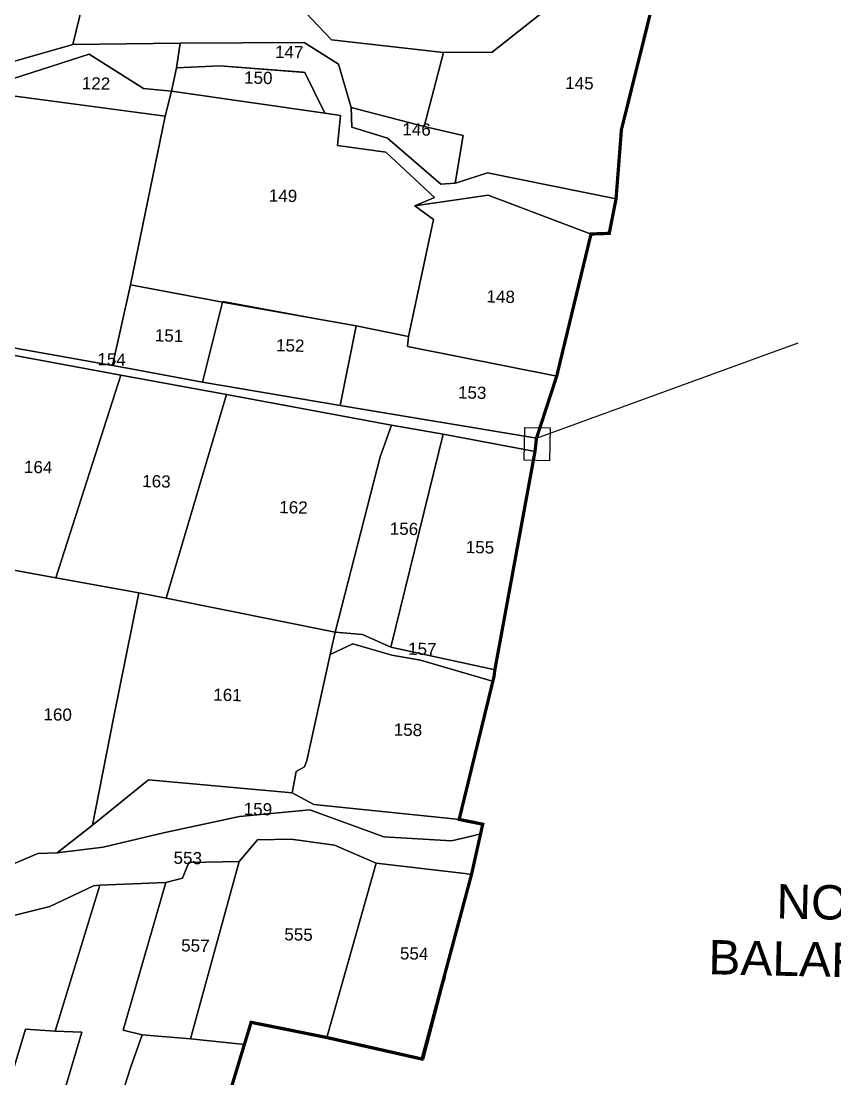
# Model space of a CAD drawing. Header units: inches. Extents: x 191080 to 197844, y 1603242 to 1613996.
# Drawn here: x 195291 to 196292, y 1608416 to 1609716 of the extents above; entities that cross this region are included whole.
import ezdxf

# ---------------------------------------------------------------- set-up
doc = ezdxf.new("R2010")
doc.units = ezdxf.units.IN
doc.header["$LTSCALE"] = 15
doc.header["$MEASUREMENT"] = 0
for name, color, linetype in [('PLOT', 7, 'Continuous'), ('PLOT NO', 7, 'Continuous'), ('VILLAGE BOUNDARY STONES', 1, 'Continuous'), ('VILLAGE BOUNDRY', 5, 'Continuous')]:
    doc.layers.add(name, color=color, linetype=linetype)
doc.styles.get("Standard").update_dxf_attribs({"font": 'arial.ttf'})

msp = doc.modelspace()

# ---------------------------------------------------------------- linework, layer by layer
at = {"layer": 'PLOT'}
for points in [[(195436.3, 1610001.1), (195613.2, 1609942.4), (195613.2, 1609942.4), (195713.2, 1609832.4), (195713.2, 1609832.4), (195731.5, 1609805.2), (195829.2, 1609755.4), (195875.4, 1609741.4), (195951.8, 1609792.3), (196006, 1609812.2), (196085.7, 1609816.5), (196078.5, 1609781), (196010.6, 1609789.4), (195870, 1609677.7), (195810.3, 1609677.3), (195672.4, 1609692.8), (195578.4, 1609792), (195395.8, 1609857.4), (195436.3, 1610001.1), (195436.3, 1610001.1)], [(195187.6, 1609592.5), (195159.9, 1609592.5), (195077.9, 1609592.5), (195137.5, 1609886.9), (195161, 1609988.2), (195395.8, 1609857.4), (195395.8, 1609857.4), (195387.5, 1609823.5), (195354.3, 1609687.1), (195232, 1609652.2), (195187.6, 1609592.5)], [(195354.3, 1609687.1), (195387.5, 1609823.5), (195578.4, 1609792), (195672.4, 1609692.8), (195810.3, 1609677.3), (195786.5, 1609586.5), (195696.8, 1609609.7), (195681.2, 1609662.8), (195638.9, 1609689.7), (195486.3, 1609689), (195354.3, 1609687.1)], [(196078.5, 1609781), (196029.1, 1609582.5), (196022.5, 1609497.4), (195864.2, 1609529.4), (195826.2, 1609517.1), (195824.4, 1609516.5), (195834.6, 1609575.1), (195786.5, 1609586.5), (195810.3, 1609677.3), (195870, 1609677.7), (196010.6, 1609789.4), (196078.5, 1609781)], [(194989, 1609380.4), (195036.1, 1609410.2), (195082.1, 1609471.8), (195141.3, 1609513.2), (195187.6, 1609592.5), (195232, 1609652.2), (195354.3, 1609687.1), (195486.3, 1609689), (195481.7, 1609658.4), (195475.5, 1609630), (195441, 1609633), (195374.5, 1609675.3), (195233.8, 1609630.3), (195160.2, 1609513), (195113.6, 1609475.7), (195108.8, 1609471.9), (195108.2, 1609471.4), (195105.4, 1609469.4), (195080.9, 1609452.3), (195080, 1609451.6), (195042, 1609397.3), (195010.9, 1609373.7), (194989, 1609380.4)], [(195664.2, 1609602.8), (195639.5, 1609652.9), (195637.5, 1609653.1), (195535, 1609661), (195481.7, 1609658.4), (195486.3, 1609689), (195638.9, 1609689.7), (195681.2, 1609662.8), (195696.8, 1609609.7), (195697.4, 1609585.5), (195741.5, 1609571.9), (195806.9, 1609515.6), (195824.4, 1609516.5), (195826.2, 1609517.1), (195864.2, 1609529.4), (196022.5, 1609497.4), (196014.1, 1609455), (195991.7, 1609454.2), (195865.2, 1609501.8), (195775.1, 1609488.9), (195799.3, 1609499.2), (195739.4, 1609555), (195679.8, 1609563.2), (195683.4, 1609600), (195664.2, 1609602.8)], [(195475.5, 1609630), (195467.8, 1609599.2), (195233.8, 1609630.3), (195374.5, 1609675.3), (195441, 1609633), (195475.5, 1609630)], [(195475.5, 1609630), (195481.7, 1609658.4), (195535, 1609661), (195639.5, 1609652.9), (195664.2, 1609602.8), (195475.5, 1609630)], [(195266.8, 1609316.9), (195181, 1609335.4), (195066.2, 1609357.1), (195063.7, 1609357.6), (195010.9, 1609373.7), (195042, 1609397.3), (195080, 1609451.6), (195080.9, 1609452.3), (195105.4, 1609469.4), (195108.2, 1609471.4), (195108.8, 1609471.9), (195113.6, 1609475.7), (195160.2, 1609513), (195233.8, 1609630.3), (195467.8, 1609599.2), (195425.2, 1609391.7), (195403.2, 1609292.5), (195270, 1609316.3), (195266.8, 1609316.9)], [(195702.7, 1609341.2), (195538.3, 1609370.6), (195425.2, 1609391.7), (195467.8, 1609599.2), (195475.5, 1609630), (195664.2, 1609602.8), (195683.4, 1609600), (195679.8, 1609563.2), (195739.4, 1609555), (195799.3, 1609499.2), (195775.1, 1609488.9), (195798.1, 1609472.2), (195767.2, 1609328.2), (195702.7, 1609341.2)], [(195696.8, 1609609.7), (195786.5, 1609586.5), (195834.6, 1609575.1), (195824.4, 1609516.5), (195806.9, 1609515.6), (195741.5, 1609571.9), (195697.4, 1609585.5), (195696.8, 1609609.7)], [(195949.5, 1609279.5), (195766.1, 1609316.1), (195767.2, 1609328.2), (195798.1, 1609472.2), (195775.1, 1609488.9), (195865.2, 1609501.8), (195991.7, 1609454.2), (195949.5, 1609279.5)], [(195403.2, 1609292.5), (195425.2, 1609391.7), (195538.3, 1609370.6), (195513.8, 1609272), (195416.9, 1609290.1), (195403.2, 1609292.5)], [(195683, 1609243.2), (195513.8, 1609272), (195538.3, 1609370.6), (195702.7, 1609341.2), (195683, 1609243.2)], [(195538.8, 1609371.4), (195702.7, 1609341.2), (195703, 1609340.9), (195538.8, 1609371.4)], [(195949.5, 1609279.5), (195924.6, 1609203.1), (195683, 1609243.2), (195702.7, 1609341.2), (195767.2, 1609328.2), (195766.1, 1609316.1), (195949.5, 1609279.5)], [(195265.4, 1609308.1), (195413.4, 1609280.7), (195333.2, 1609031.7), (195272.8, 1609042.4), (195266.9, 1609014.3), (195174.2, 1609025.7), (195265.4, 1609308.1)], [(195543.4, 1609256.9), (195469, 1609006.4), (195435.5, 1609013), (195333.2, 1609031.7), (195413.4, 1609280.7), (195543.4, 1609256.9)], [(195543.4, 1609256.9), (195746.3, 1609219), (195732.5, 1609180.3), (195676.8, 1608964.8), (195469, 1609006.4), (195543.4, 1609256.9)], [(195746.3, 1609219), (195810, 1609208), (195745.5, 1608946.3), (195710.4, 1608961.8), (195676.8, 1608964.8), (195732.5, 1609180.3), (195746.3, 1609219)], [(195922.8, 1609187), (195873.4, 1608918.4), (195867.9, 1608919.6), (195745.5, 1608946.3), (195810, 1609208), (195922.8, 1609187)], [(195204.4, 1608647.7), (195208.6, 1608677.7), (195224.9, 1608770.6), (195266.9, 1609014.3), (195272.8, 1609042.4), (195333.2, 1609031.7), (195435.5, 1609013), (195404.5, 1608858.8), (195378.4, 1608727.5), (195335, 1608693.4), (195311.2, 1608692.5), (195250.1, 1608666.9), (195204.4, 1608647.7)], [(195378.4, 1608727.5), (195404.5, 1608858.8), (195435.5, 1609013), (195469, 1609006.4), (195676.8, 1608964.8), (195670.8, 1608937.1), (195642.1, 1608807.1), (195639.2, 1608799.1), (195628.8, 1608793.5), (195624.2, 1608767.1), (195447.3, 1608783), (195378.4, 1608727.5)], [(195873.4, 1608918.4), (195872.4, 1608910.3), (195871.6, 1608904.1), (195864.9, 1608906), (195782, 1608930.3), (195746.6, 1608936.4), (195698.9, 1608950.4), (195670.8, 1608937.1), (195676.8, 1608964.8), (195710.4, 1608961.8), (195745.5, 1608946.3), (195867.9, 1608919.6), (195873.4, 1608918.4)], [(195871.6, 1608904.1), (195829.5, 1608734.5), (195822.4, 1608735.2), (195650.8, 1608752.7), (195624.2, 1608767.1), (195628.8, 1608793.5), (195639.2, 1608799.1), (195642.1, 1608807.1), (195670.8, 1608937.1), (195698.9, 1608950.4), (195746.6, 1608936.4), (195782, 1608930.3), (195864.9, 1608906), (195871.6, 1608904.1)], [(195829.5, 1608734.5), (195858.5, 1608728.6), (195855.8, 1608716.6), (195846.3, 1608714.4), (195820, 1608708.3), (195736.7, 1608713.2), (195645.8, 1608746.5), (195559.1, 1608738), (195465.8, 1608718), (195391.4, 1608700.3), (195335, 1608693.4), (195378.4, 1608727.5), (195447.3, 1608783), (195624.2, 1608767.1), (195650.8, 1608752.7), (195822.4, 1608735.2), (195829.5, 1608734.5)], [(195727.4, 1608680.7), (195666.6, 1608466.4), (195573.6, 1608485.1), (195565.3, 1608457.9), (195561.7, 1608458.2), (195499, 1608464.8), (195558.8, 1608682.9), (195581.3, 1608709.6), (195622.9, 1608710.1), (195676.1, 1608702.7), (195727.4, 1608680.7)], [(195558.8, 1608682.9), (195499, 1608464.8), (195439.4, 1608469.6), (195416, 1608475.3), (195468.5, 1608657), (195489, 1608662.4), (195496.8, 1608681.6), (195558.8, 1608682.9)], [(195666.6, 1608466.4), (195727.4, 1608680.7), (195836.5, 1608667.9), (195841.9, 1608667.2), (195844.7, 1608666.9), (195812.4, 1608542.3), (195811.7, 1608538.5), (195810.7, 1608534.9), (195808.6, 1608527.3), (195785.8, 1608439.5), (195783.9, 1608439.9), (195678.3, 1608463.8), (195667.6, 1608466.2), (195666.6, 1608466.4)], [(195186.9, 1608113.1), (195153.7, 1608121.9), (195046.2, 1608152.7), (195106.4, 1608356.7), (195166, 1608588), (195239.7, 1608606), (195325.9, 1608627.5), (195379.8, 1608652.8), (195387.5, 1608653.6), (195332.7, 1608474.4), (195296.2, 1608476.7), (195235.9, 1608277.2), (195186.9, 1608113.1)], [(195313.7, 1608082.6), (195254.6, 1608099.1), (195285, 1608202.1), (195365.2, 1608472.8), (195332.7, 1608474.4), (195387.5, 1608653.6), (195468.5, 1608657), (195416, 1608475.3), (195439.4, 1608469.6), (195425.8, 1608430.2), (195313.7, 1608082.6)], [(195186.9, 1608113.1), (195235.9, 1608277.2), (195296.2, 1608476.7), (195332.7, 1608474.4), (195365.2, 1608472.8), (195285, 1608202.1), (195254.6, 1608099.1), (195247.5, 1608100.8), (195186.9, 1608113.1)], [(195442.9, 1608050.8), (195439, 1608051.9), (195373.9, 1608066.1), (195318.4, 1608081.4), (195313.7, 1608082.6), (195425.8, 1608430.2), (195439.4, 1608469.6), (195499, 1608464.8), (195561.7, 1608458.2), (195565.3, 1608457.9), (195496.3, 1608233.4), (195453.5, 1608088.9), (195442.9, 1608050.8)]]:
    msp.add_lwpolyline(points, close=True, dxfattribs=at)
for points in [[(195270, 1609316.3), (195403.2, 1609292.5), (195416.9, 1609290.1), (195513.8, 1609272), (195513.8, 1609272), (195683, 1609243.2), (195924.6, 1609203.1), (195924.6, 1609203.1), (195922.8, 1609187), (195810, 1609208), (195746.3, 1609219), (195543.4, 1609256.9), (195413.4, 1609280.7), (195265.4, 1609308.1)], [(195250.1, 1608666.9), (195311.2, 1608692.5), (195335, 1608693.4), (195391.4, 1608700.3), (195465.8, 1608718), (195559.1, 1608738), (195645.8, 1608746.5), (195736.7, 1608713.2), (195820, 1608708.3), (195846.3, 1608714.4), (195855.8, 1608716.6), (195855.8, 1608716.6), (195844.7, 1608666.9), (195841.9, 1608667.2), (195836.5, 1608667.9), (195727.4, 1608680.7), (195676.1, 1608702.7), (195622.9, 1608710.1), (195581.3, 1608709.6), (195558.8, 1608682.9), (195496.8, 1608681.6), (195489, 1608662.4), (195468.5, 1608657), (195387.5, 1608653.6), (195379.8, 1608652.8), (195325.9, 1608627.5), (195239.7, 1608606)]]:
    msp.add_lwpolyline(points, dxfattribs=at)
at = {"layer": 'VILLAGE BOUNDARY STONES', "linetype": 'Continuous'}
msp.add_lwpolyline([(195910.3, 1609216.5), (195941.6, 1609215.9), (195940.8, 1609175.4), (195909.5, 1609176.1)], close=True, dxfattribs=at)
at = {"layer": 'VILLAGE BOUNDRY', "linetype": 'Continuous', "const_width": 4}
msp.add_lwpolyline([(196078.5, 1609781), (196029.1, 1609582.5), (196022.5, 1609497.4), (196014.1, 1609455), (195991.7, 1609454.2), (195949.5, 1609279.5), (195924.6, 1609203.1), (195922.8, 1609187), (195873.4, 1608918.4), (195872.4, 1608910.3), (195829.5, 1608734.5), (195858.5, 1608728.6), (195855.8, 1608716.6), (195844.7, 1608666.9), (195783.9, 1608439.9), (195666.6, 1608466.4), (195573.6, 1608485.1), (195565.3, 1608457.9), (195453.5, 1608088.9)], dxfattribs=at)
at = {"layer": 'VILLAGE BOUNDRY', "linetype": 'Continuous'}
msp.add_lwpolyline([(195924.6, 1609203.1), (196246.7, 1609320.3)], dxfattribs=at)

# ---------------------------------------------------------------- texts
at = {"layer": 'PLOT', "color": 11, "linetype": 'Continuous', "insert": (196129.6, 1608657), "char_height": 42.229, "width": 369.482, "attachment_point": 1, "rotation": 358.7911}
msp.add_mtext('\\pi90.74927;NO.101 \\P\\pi8.59662;BALAPANUR', dxfattribs=at)
at = {"layer": 'PLOT NO', "color": 7}
for s, p in [('147', (195602.8, 1609670.8)), ('150', (195564.8, 1609639.2)), ('122', (195365.2, 1609632.2)), ('145', (195959.8, 1609632.6)), ('146', (195759.5, 1609575.7)), ('149', (195595.2, 1609494.1)), ('148', (195863, 1609370.1)), ('151', (195455, 1609322.2)), ('152', (195604.1, 1609310)), ('154', (195384.3, 1609292.9)), ('153', (195827.9, 1609252.1)), ('164', (195294, 1609160.5)), ('163', (195439.5, 1609143.1)), ('162', (195608.1, 1609111.1)), ('156', (195744, 1609084.7)), ('155', (195837.5, 1609062)), ('157', (195766.5, 1608937)), ('161', (195526.9, 1608880.5)), ('160', (195318, 1608856.4)), ('158', (195748.9, 1608837.6)), ('159', (195564.3, 1608740.1)), ('553', (195478, 1608680)), ('555', (195614.3, 1608585.9)), ('557', (195487.4, 1608572.3)), ('554', (195756.5, 1608562.5))]:
    msp.add_text(s, height=15, rotation=358.7911, dxfattribs=at).set_placement(p)

doc.saveas('drawing.dxf')
